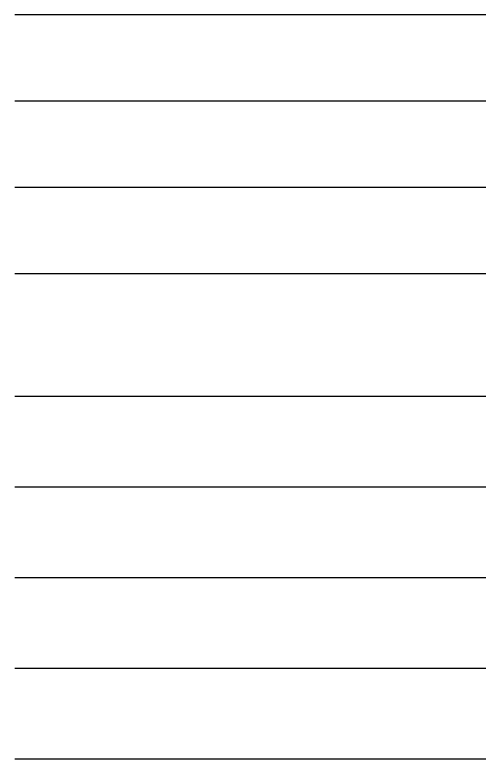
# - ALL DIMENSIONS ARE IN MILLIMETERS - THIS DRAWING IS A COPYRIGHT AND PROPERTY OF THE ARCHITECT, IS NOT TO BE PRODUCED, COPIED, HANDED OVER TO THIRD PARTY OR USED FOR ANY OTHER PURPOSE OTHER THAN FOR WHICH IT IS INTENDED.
# Model space of a CAD drawing. Header units: millimetres. Extents: x 1066295 to 1300022, y -5734212 to -5454663.
# Drawn here: x 1101707 to 1117846, y -5693843 to -5667993 of the extents above; entities that cross this region are included whole.
import ezdxf

# ---------------------------------------------------------------- set-up
doc = ezdxf.new("R2010")
doc.units = ezdxf.units.MM
doc.header["$LTSCALE"] = 1000
doc.header["$MEASUREMENT"] = 0
doc.linetypes.add('AUDIT_D_120904163729-0', pattern=[0])
doc.linetypes.add('T9_PROFILE SECTIONS$0$HIDDEN2', pattern=[0.1875, 0.125, -0.0625])
doc.layers.get('0').update_dxf_attribs({"linetype": 'AUDIT_D_120904163729-0'})
doc.layers.add('T9_PROFILE SECTIONS$0$LEVEL', color=7, linetype='Continuous')

# ---------------------------------------------------------------- blocks, each defined once
blk = doc.blocks.new('T9_PROFILE SECTIONS$0$A$C04612184')
at = {"layer": 'T9_PROFILE SECTIONS$0$LEVEL', "color": 8, "linetype": 'T9_PROFILE SECTIONS$0$HIDDEN2', "ltscale": 5}
for p, q in [((89.8181, 23.915), (-67.8271, 23.915)), ((89.8181, 20.915), (-67.8271, 20.915)), ((89.8181, 17.915), (-67.8271, 17.915)), ((89.8181, 14.915), (-67.8271, 14.915)), ((89.8181, 10.665), (-67.8271, 10.665)), ((89.8181, 7.515), (-67.8271, 7.515)), ((89.8181, 4.365), (-67.8271, 4.365)), ((89.8181, 1.215), (-67.8271, 1.215)), ((89.8181, -1.935), (-67.8271, -1.935))]:
    blk.add_line(p, q, dxfattribs=at)
blk = doc.blocks.new('T9_PROFILE SECTIONS')
at = {"layer": 'T9_PROFILE SECTIONS$0$LEVEL', "linetype": 'ByBlock', "xscale": 1000, "yscale": 1000, "zscale": 1000}
blk.add_blockref('T9_PROFILE SECTIONS$0$A$C04612184', (1171279.5443, -5689510.054, -0.01), dxfattribs=at)

msp = doc.modelspace()

# ---------------------------------------------------------------- block references
at = {"linetype": 'ByBlock'}
msp.add_blockref('T9_PROFILE SECTIONS', (-1745, -2398, 0), dxfattribs=at)

doc.saveas('drawing.dxf')
